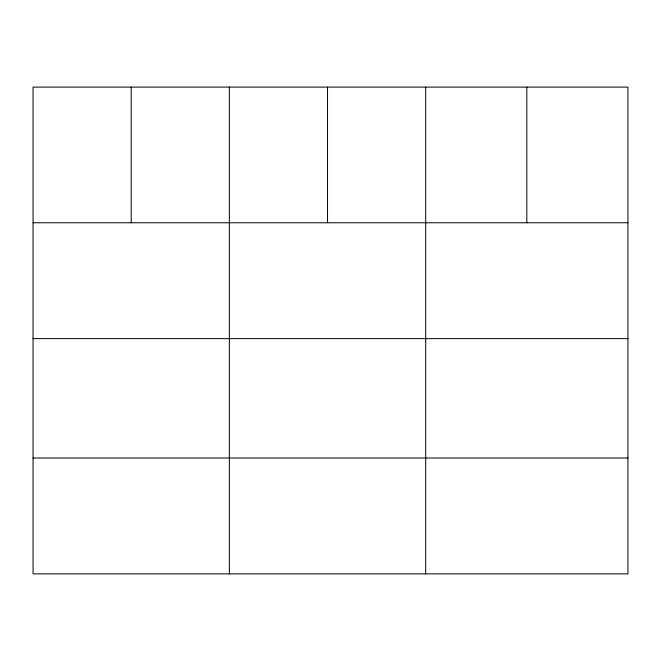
<?xml version="1.0" encoding="UTF-8"?>
<svg xmlns="http://www.w3.org/2000/svg" width="661" height="661" viewBox="0 0 661 661"><rect width="100%" height="100%" fill="white"/><g stroke="black" fill="none" stroke-linecap="round" stroke-linejoin="round"><path stroke-width="0.99" d="M627.95 338.63L627.95 87.112L33.05 87.112L33.05 573.888L627.95 573.888L627.95 338.63L33.05 338.63M33.05 222.757L627.95 222.757M33.05 458.015L627.95 458.015M526.817 87.112L526.817 222.757M425.684 87.112L425.684 573.888M327.526 87.112L327.526 222.757M229.367 87.112L229.367 573.888M131.209 87.112L131.209 222.757"/></g></svg>
